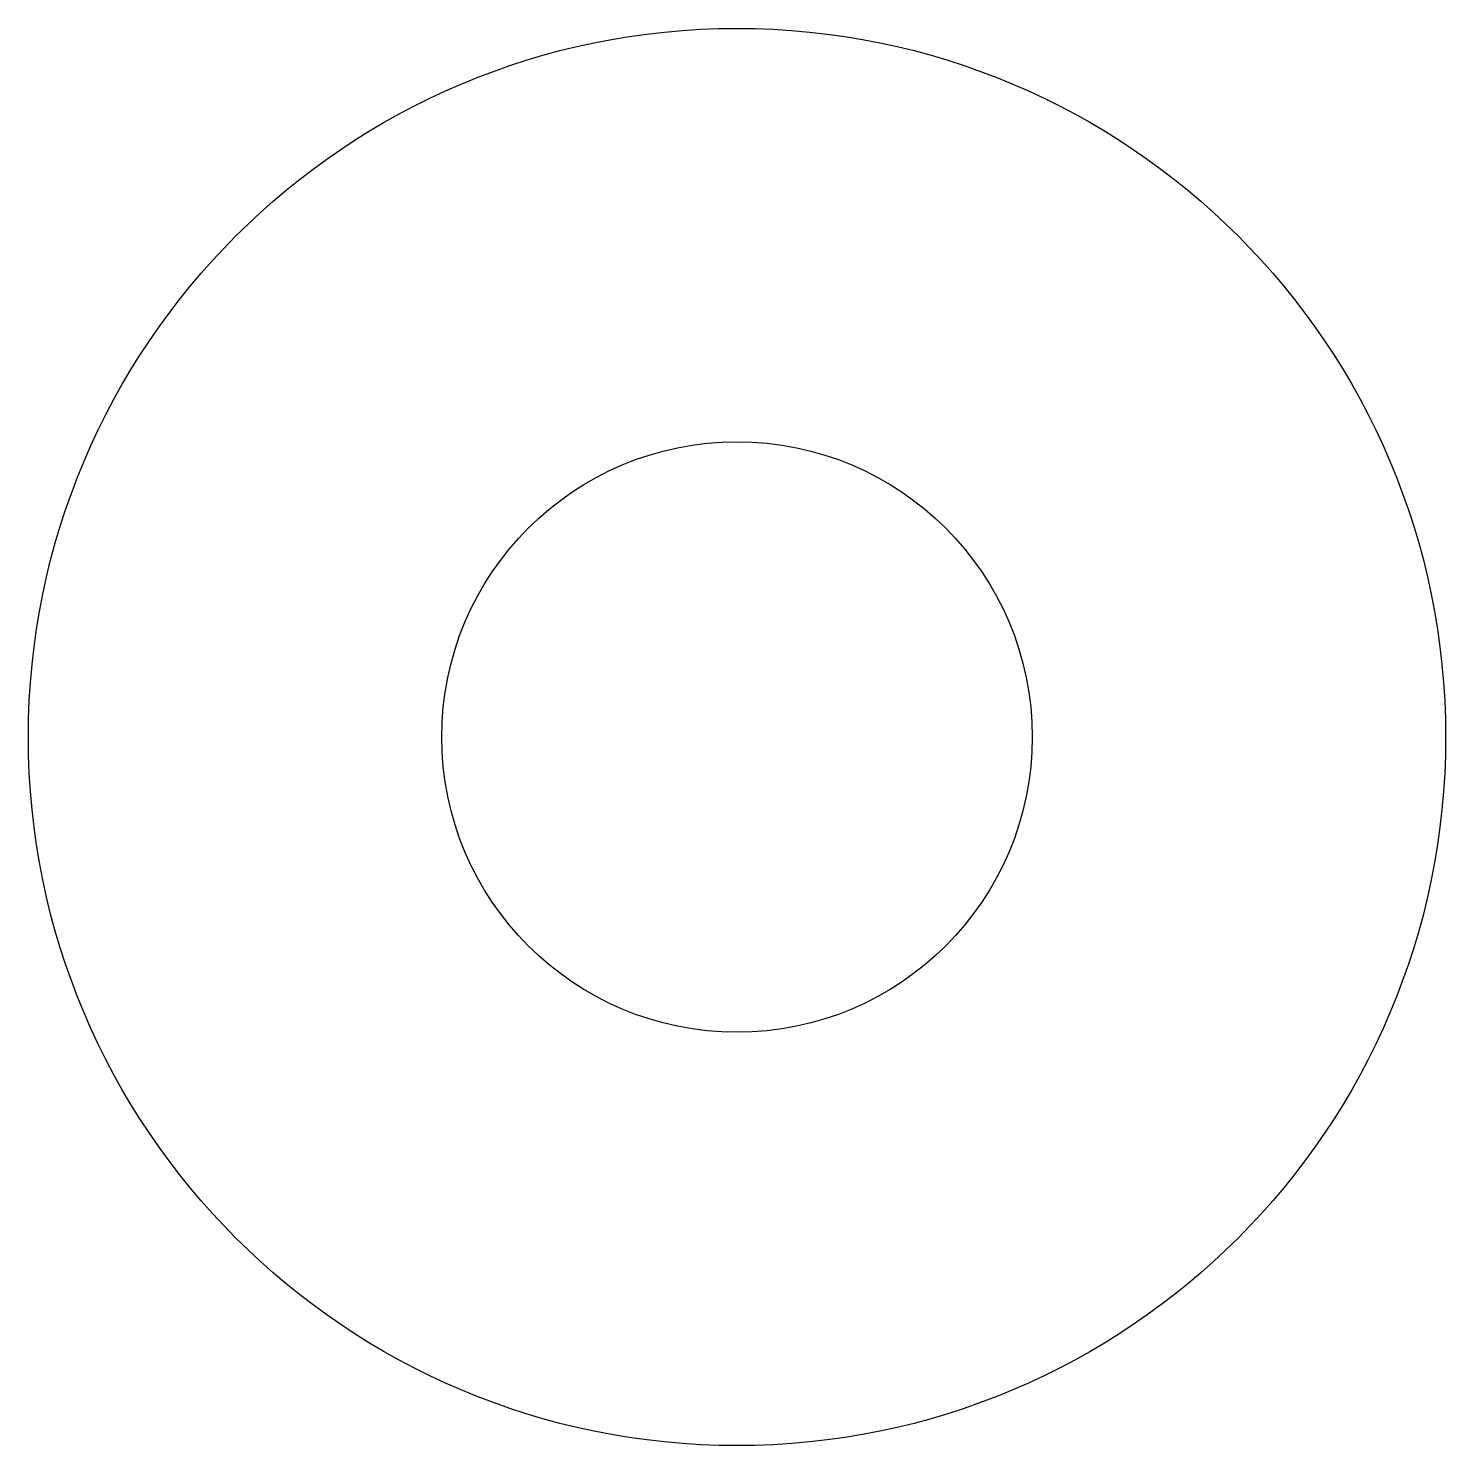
# Model space of a CAD drawing. Header units: millimetres. Extents: x 10 to 34, y 10 to 34.
import ezdxf

# ---------------------------------------------------------------- set-up
doc = ezdxf.new("R2010")
doc.units = ezdxf.units.MM
doc.layers.add('CUT', color=7, linetype='Continuous')

msp = doc.modelspace()

# ---------------------------------------------------------------- linework, layer by layer
at = {"layer": 'CUT', "extrusion": (0, 0, -1)}
for radius, start, end in [(12, 0, 180), (5, 0, 180), (12, 180, 0), (5, 180, 0)]:
    msp.add_arc((-22, 22), radius, start, end, dxfattribs=at)

doc.saveas('drawing.dxf')
